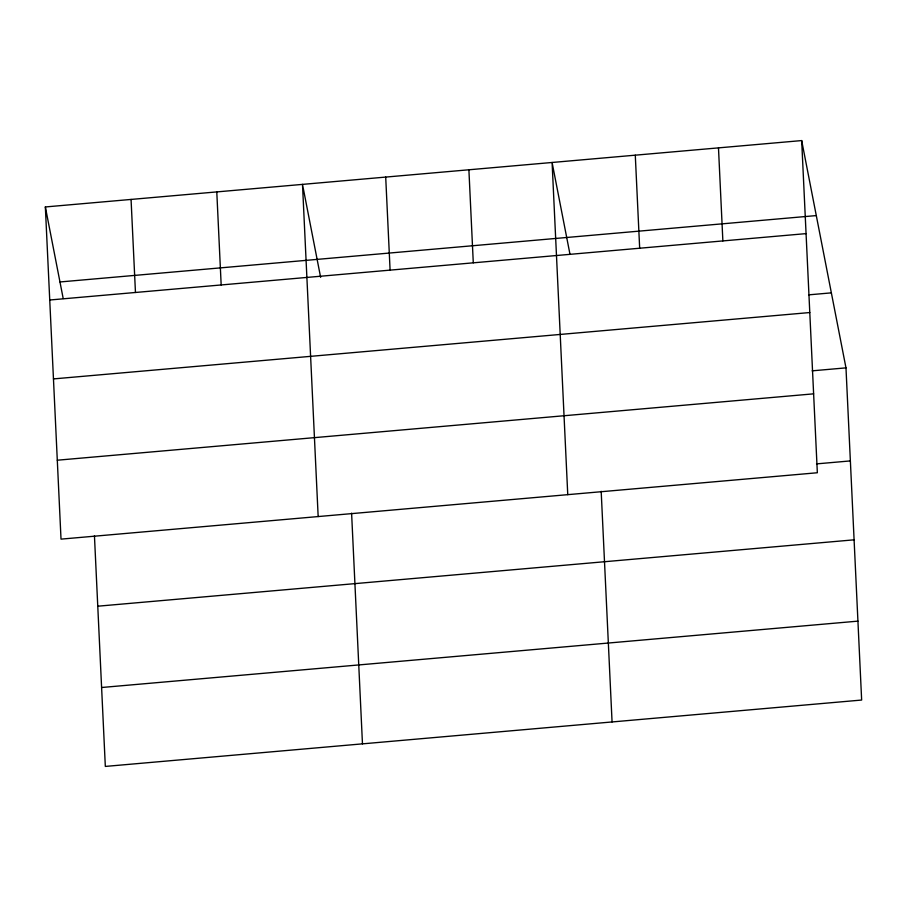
<?xml version="1.0" encoding="UTF-8"?>
<svg xmlns="http://www.w3.org/2000/svg" width="907" height="907" viewBox="0 0 907 907"><rect width="100%" height="100%" fill="white"/><g stroke="black" fill="none" stroke-linecap="round" stroke-linejoin="round"><path stroke-width="1.36" d="M801.675 140.574L817.343 472.751L61.018 539.132L45.35 206.955L801.675 140.574L845.982 367.868L861.65 700.045L105.325 766.426L94.441 535.742M59.975 281.964L816.3 215.583M49.738 300.002L806.062 233.621M808.806 294.843L831.368 292.859M53.456 378.911L809.792 312.541M812.139 370.838L845.982 367.868M57.288 460.212L813.624 393.842M816.527 463.885L850.369 460.915M97.763 606.205L854.099 539.824M101.595 687.506L857.931 621.136M569.936 254.051L552.091 162.478L567.759 494.655M320.625 277.327L302.496 184.382L318.164 516.559M45.35 206.955L63.195 298.516M718.48 147.875L722.868 240.922M635.285 155.176L639.673 248.223M601.182 491.277L612.066 721.949M468.896 169.779L473.284 262.826M385.702 177.08L390.089 270.127M351.599 513.181L362.471 743.853M216.784 191.91L221.172 284.957M131.061 199.427L135.46 292.473"/></g></svg>
